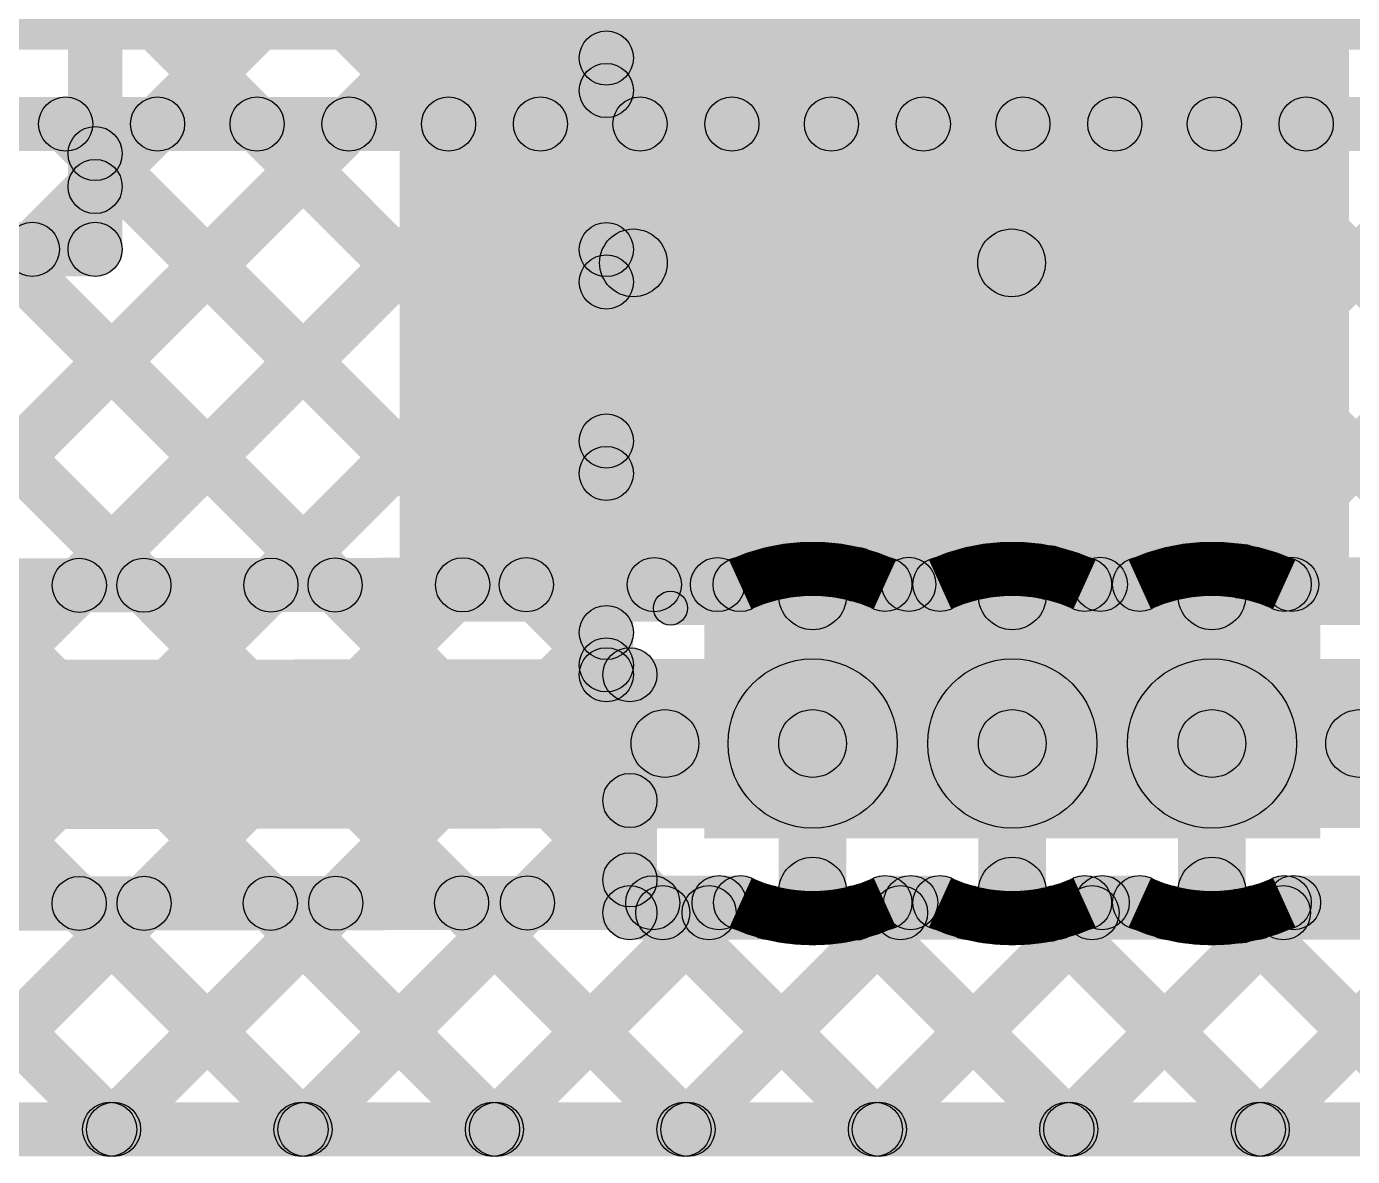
# Model space of a CAD drawing. Header units: millimetres. Extents: x -0.2 to 4.57, y -0.3 to 0.49.
# Drawn here: x 0.9511 to 1.147, y 0.027 to 0.1939 of the extents above; entities that cross this region are included whole.
import ezdxf

# ---------------------------------------------------------------- set-up
doc = ezdxf.new("R2010")
doc.units = ezdxf.units.MM
doc.header["$MEASUREMENT"] = 0
for name, color, linetype in [('BottomLayer', 5, 'Continuous'), ('TopLayer', 1, 'Continuous'), ('TopOverlay', 2, 'Continuous'), ('TopPaste', 8, 'Continuous'), ('TopSolder', 216, 'Continuous'), ('ViaHoleLayer', 16, 'Continuous')]:
    doc.layers.add(name, color=color, linetype=linetype)

# ---------------------------------------------------------------- blocks, each defined once
blk = doc.blocks.new('W_____LED_12')
at = {"layer": 'TopLayer'}
blk.add_hatch(color=1, dxfattribs=at).paths.add_polyline_path([(-0.00226, 0.04685), (0.08947, 0.04685), (0.08947, -0.04685), (-0.00226, -0.04685)])
at = {"layer": 'TopOverlay'}
for points in [[(0.094, 0.0535), (0.094, 0.0485), (-0.069, 0.0485), (-0.069, 0.0535)], [(0.134, 0.05301), (0.091, 0.05301), (0.091, -0.05299), (0.134, -0.05299)]]:
    blk.add_hatch(color=2, dxfattribs=at).paths.add_polyline_path(points)
h = blk.add_hatch(color=2, dxfattribs=at)
edge = h.paths.add_edge_path()
edge.add_arc((0.094, 0.051), 0.0025, 0, 360)
at = {"layer": 'TopPaste'}
blk.add_hatch(color=8, dxfattribs=at).paths.add_polyline_path([(-0.00226, 0.04685), (0.08947, 0.04685), (0.08947, -0.04685), (-0.00226, -0.04685)])
at = {"layer": 'TopSolder'}
blk.add_hatch(color=216, dxfattribs=at).paths.add_polyline_path([(-0.00626, 0.05085), (0.09347, 0.05085), (0.09347, -0.05085), (-0.00626, -0.05085)])
at = {"layer": 'TopOverlay'}
blk.add_circle((0.094, 0.051), 0.0025, dxfattribs=at)

msp = doc.modelspace()

# ---------------------------------------------------------------- hatches: boundary and pattern name
at = {"layer": 'BottomLayer'}
for points in [[(0.92626, 0.1905), (0.92626, 0.2155), (1.65426, 0.2155), (1.65426, 0.1905)], [(0.88416, 0.19002), (0.88981, 0.19568), (0.97128, 0.11421), (0.96563, 0.10855)], [(0.90511, 0.10847), (0.89945, 0.11413), (0.96765, 0.18233), (0.97331, 0.17667)], [(0.92579, 0.17667), (0.93145, 0.18233), (0.99953, 0.11424), (0.99388, 0.10858)], [(0.92626, 0.1755), (0.92626, 0.1835), (1.65426, 0.1835), (1.65426, 0.1755)], [(0.93343, 0.10851), (0.92777, 0.11416), (0.99593, 0.18233), (1.00159, 0.17667)], [(0.95408, 0.17667), (0.95973, 0.18233), (1.02778, 0.11428), (1.02213, 0.10862)], [(0.96174, 0.10854), (0.95609, 0.1142), (1.02422, 0.18233), (1.02987, 0.17667)], [(0.98236, 0.17667), (0.98802, 0.18233), (1.05603, 0.11431), (1.05038, 0.10865)], [(0.99006, 0.10857), (0.98441, 0.11423), (1.0525, 0.18233), (1.05816, 0.17667)], [(1.01064, 0.17667), (1.0163, 0.18233), (1.0843, 0.11433), (1.07864, 0.10867)], [(1.01838, 0.10861), (1.01272, 0.11426), (1.08079, 0.18233), (1.08644, 0.17667)], [(1.03893, 0.17667), (1.04459, 0.18233), (1.11259, 0.11433), (1.10693, 0.10867)], [(1.0467, 0.10864), (1.04104, 0.1143), (1.10907, 0.18233), (1.11473, 0.17667)], [(1.06721, 0.17667), (1.07287, 0.18233), (1.14087, 0.11433), (1.13521, 0.10867)], [(1.07651, 0.11017), (1.07086, 0.11583), (1.13736, 0.18233), (1.14301, 0.17667)], [(1.0955, 0.17667), (1.10115, 0.18233), (1.16915, 0.11433), (1.1635, 0.10867)], [(1.10503, 0.1104), (1.09937, 0.11606), (1.16564, 0.18233), (1.1713, 0.17667)], [(1.12378, 0.17667), (1.12944, 0.18233), (1.19744, 0.11433), (1.19178, 0.10867)], [(1.13351, 0.1106), (1.12785, 0.11626), (1.19392, 0.18233), (1.19958, 0.17667)], [(0.45246, 0.10676), (0.45245, 0.11476), (1.05655, 0.11549), (1.05656, 0.10749)], [(1.07794, 0.1075), (1.07794, 0.1155), (1.08609, 0.1155), (1.08609, 0.1075)], [(1.10744, 0.1075), (1.10744, 0.1155), (1.11559, 0.1155), (1.11559, 0.1075)], [(1.13694, 0.1075), (1.13694, 0.1155), (1.83559, 0.1155), (1.83559, 0.1075)], [(1.07226, 0.088), (1.06226, 0.088), (1.06226, 0.10981), (1.07226, 0.10981)], [(1.10176, 0.088), (1.09176, 0.088), (1.09176, 0.10981), (1.10176, 0.10981)], [(1.13126, 0.088), (1.12126, 0.088), (1.12126, 0.10981), (1.13126, 0.10981)], [(0.23828, 0.0745), (0.23825, 0.0995), (1.06725, 0.1005), (1.06728, 0.0755)], [(1.06726, 0.0755), (1.06726, 0.1005), (1.09676, 0.1005), (1.09676, 0.0755)], [(1.09676, 0.0755), (1.09676, 0.1005), (1.12626, 0.1005), (1.12626, 0.0755)], [(1.12626, 0.0755), (1.12626, 0.1005), (1.84626, 0.1005), (1.84626, 0.0755)], [(1.07226, 0.06619), (1.06226, 0.06619), (1.06226, 0.088), (1.07226, 0.088)], [(1.10176, 0.06619), (1.09176, 0.06619), (1.09176, 0.088), (1.10176, 0.088)], [(1.13126, 0.06619), (1.12126, 0.06619), (1.12126, 0.088), (1.13126, 0.088)], [(0.30613, 0.05958), (0.30612, 0.06758), (1.05661, 0.06849), (1.05662, 0.06049)], [(0.92782, 0.06151), (0.93348, 0.06716), (0.96681, 0.03383), (0.96115, 0.02817)], [(0.93794, 0.02817), (0.93229, 0.03383), (0.96567, 0.06721), (0.97132, 0.06155)], [(0.95607, 0.06154), (0.96173, 0.0672), (0.9951, 0.03383), (0.98944, 0.02817)], [(0.96623, 0.02817), (0.96057, 0.03383), (0.99399, 0.06724), (0.99964, 0.06158)], [(0.98432, 0.06157), (0.98998, 0.06723), (1.02338, 0.03383), (1.01772, 0.02817)], [(0.99451, 0.02817), (0.98886, 0.03383), (1.0223, 0.06728), (1.02796, 0.06162)], [(1.01257, 0.06161), (1.01823, 0.06726), (1.05166, 0.03383), (1.04601, 0.02817)], [(1.0228, 0.02817), (1.01714, 0.03383), (1.05062, 0.06731), (1.05628, 0.06165)], [(1.04082, 0.06164), (1.04648, 0.0673), (1.07995, 0.03383), (1.07429, 0.02817)], [(1.05108, 0.02817), (1.04542, 0.03383), (1.07892, 0.06733), (1.08458, 0.06167)], [(1.07937, 0.02817), (1.07371, 0.03383), (1.10721, 0.06733), (1.11287, 0.06167)], [(1.07794, 0.0605), (1.07794, 0.0685), (1.08609, 0.0685), (1.08609, 0.0605)], [(1.10765, 0.02817), (1.10199, 0.03383), (1.13549, 0.06733), (1.14115, 0.06167)], [(1.10744, 0.0605), (1.10744, 0.0685), (1.11559, 0.0685), (1.11559, 0.0605)], [(1.13593, 0.02817), (1.13028, 0.03383), (1.16378, 0.06733), (1.16943, 0.06167)], [(1.13694, 0.0605), (1.13694, 0.0685), (1.83559, 0.0685), (1.83559, 0.0605)], [(1.07063, 0.06011), (1.07629, 0.06577), (1.10823, 0.03383), (1.10258, 0.02817)], [(1.09914, 0.05989), (1.1048, 0.06555), (1.13652, 0.03383), (1.13086, 0.02817)], [(1.12762, 0.0597), (1.13327, 0.06536), (1.1648, 0.03383), (1.15914, 0.02817)], [(0.05826, 0.027), (0.05826, 0.035), (4.48726, 0.035), (4.48726, 0.027)]]:
    msp.add_hatch(color=5, dxfattribs=at).paths.add_polyline_path(points)
h = msp.add_hatch(color=5, dxfattribs=at)
edge = h.paths.add_edge_path()
edge.add_arc((0.9569, 0.1795), 0.004, 0, 360)
h = msp.add_hatch(color=5, dxfattribs=at)
edge = h.paths.add_edge_path()
edge.add_arc((0.97048, 0.1795), 0.004, 0, 360)
h = msp.add_hatch(color=5, dxfattribs=at)
edge = h.paths.add_edge_path()
edge.add_arc((0.98519, 0.1795), 0.004, 0, 360)
h = msp.add_hatch(color=5, dxfattribs=at)
edge = h.paths.add_edge_path()
edge.add_arc((0.99876, 0.1795), 0.004, 0, 360)
h = msp.add_hatch(color=5, dxfattribs=at)
edge = h.paths.add_edge_path()
edge.add_arc((1.01347, 0.1795), 0.004, 0, 360)
h = msp.add_hatch(color=5, dxfattribs=at)
edge = h.paths.add_edge_path()
edge.add_arc((1.02705, 0.1795), 0.004, 0, 360)
h = msp.add_hatch(color=5, dxfattribs=at)
edge = h.paths.add_edge_path()
edge.add_arc((1.04176, 0.1795), 0.004, 0, 360)
h = msp.add_hatch(color=5, dxfattribs=at)
edge = h.paths.add_edge_path()
edge.add_arc((1.05533, 0.1795), 0.004, 0, 360)
h = msp.add_hatch(color=5, dxfattribs=at)
edge = h.paths.add_edge_path()
edge.add_arc((1.07004, 0.1795), 0.004, 0, 360)
h = msp.add_hatch(color=5, dxfattribs=at)
edge = h.paths.add_edge_path()
edge.add_arc((1.08362, 0.1795), 0.004, 0, 360)
h = msp.add_hatch(color=5, dxfattribs=at)
edge = h.paths.add_edge_path()
edge.add_arc((1.09833, 0.1795), 0.004, 0, 360)
h = msp.add_hatch(color=5, dxfattribs=at)
edge = h.paths.add_edge_path()
edge.add_arc((1.1119, 0.1795), 0.004, 0, 360)
h = msp.add_hatch(color=5, dxfattribs=at)
edge = h.paths.add_edge_path()
edge.add_arc((1.12661, 0.1795), 0.004, 0, 360)
h = msp.add_hatch(color=5, dxfattribs=at)
edge = h.paths.add_edge_path()
edge.add_arc((1.14018, 0.1795), 0.004, 0, 360)
h = msp.add_hatch(color=5, dxfattribs=at)
edge = h.paths.add_edge_path()
edge.add_arc((1.07368, 0.113), 0.004, 0, 360)
h = msp.add_hatch(color=5, dxfattribs=at)
edge = h.paths.add_edge_path()
edge.add_arc((1.1022, 0.11323), 0.004, 0, 360)
h = msp.add_hatch(color=5, dxfattribs=at)
edge = h.paths.add_edge_path()
edge.add_arc((1.13068, 0.11343), 0.004, 0, 360)
h = msp.add_hatch(color=5, dxfattribs=at)
edge = h.paths.add_edge_path()
edge.add_arc((0.95892, 0.11137), 0.004, 0, 360)
h = msp.add_hatch(color=5, dxfattribs=at)
edge = h.paths.add_edge_path()
edge.add_arc((0.96846, 0.11138), 0.004, 0, 360)
h = msp.add_hatch(color=5, dxfattribs=at)
edge = h.paths.add_edge_path()
edge.add_arc((0.98723, 0.1114), 0.004, 0, 360)
h = msp.add_hatch(color=5, dxfattribs=at)
edge = h.paths.add_edge_path()
edge.add_arc((0.99671, 0.11141), 0.004, 0, 360)
h = msp.add_hatch(color=5, dxfattribs=at)
edge = h.paths.add_edge_path()
edge.add_arc((1.01555, 0.11144), 0.004, 0, 360)
h = msp.add_hatch(color=5, dxfattribs=at)
edge = h.paths.add_edge_path()
edge.add_arc((1.02496, 0.11145), 0.004, 0, 360)
h = msp.add_hatch(color=5, dxfattribs=at)
edge = h.paths.add_edge_path()
edge.add_arc((1.04387, 0.11147), 0.004, 0, 360)
h = msp.add_hatch(color=5, dxfattribs=at)
edge = h.paths.add_edge_path()
edge.add_arc((1.05321, 0.11148), 0.004, 0, 360)
h = msp.add_hatch(color=5, dxfattribs=at)
edge = h.paths.add_edge_path()
edge.add_arc((1.05656, 0.11149), 0.004, 0, 360)
h = msp.add_hatch(color=5, dxfattribs=at)
edge = h.paths.add_edge_path()
edge.add_arc((1.05656, 0.11149), 0.004, 0, 360)
h = msp.add_hatch(color=5, dxfattribs=at)
edge = h.paths.add_edge_path()
edge.add_arc((1.06726, 0.10981), 0.005, 0, 360)
h = msp.add_hatch(color=5, dxfattribs=at)
edge = h.paths.add_edge_path()
edge.add_arc((1.07794, 0.1115), 0.004, 0, 360)
h = msp.add_hatch(color=5, dxfattribs=at)
edge = h.paths.add_edge_path()
edge.add_arc((1.07794, 0.1115), 0.004, 0, 360)
h = msp.add_hatch(color=5, dxfattribs=at)
edge = h.paths.add_edge_path()
edge.add_arc((1.08147, 0.1115), 0.004, 0, 360)
h = msp.add_hatch(color=5, dxfattribs=at)
edge = h.paths.add_edge_path()
edge.add_arc((1.08609, 0.1115), 0.004, 0, 360)
h = msp.add_hatch(color=5, dxfattribs=at)
edge = h.paths.add_edge_path()
edge.add_arc((1.08609, 0.1115), 0.004, 0, 360)
h = msp.add_hatch(color=5, dxfattribs=at)
edge = h.paths.add_edge_path()
edge.add_arc((1.09676, 0.10981), 0.005, 0, 360)
h = msp.add_hatch(color=5, dxfattribs=at)
edge = h.paths.add_edge_path()
edge.add_arc((1.10744, 0.1115), 0.004, 0, 360)
h = msp.add_hatch(color=5, dxfattribs=at)
edge = h.paths.add_edge_path()
edge.add_arc((1.10744, 0.1115), 0.004, 0, 360)
h = msp.add_hatch(color=5, dxfattribs=at)
edge = h.paths.add_edge_path()
edge.add_arc((1.10976, 0.1115), 0.004, 0, 360)
h = msp.add_hatch(color=5, dxfattribs=at)
edge = h.paths.add_edge_path()
edge.add_arc((1.11559, 0.1115), 0.004, 0, 360)
h = msp.add_hatch(color=5, dxfattribs=at)
edge = h.paths.add_edge_path()
edge.add_arc((1.11559, 0.1115), 0.004, 0, 360)
h = msp.add_hatch(color=5, dxfattribs=at)
edge = h.paths.add_edge_path()
edge.add_arc((1.12626, 0.10981), 0.005, 0, 360)
h = msp.add_hatch(color=5, dxfattribs=at)
edge = h.paths.add_edge_path()
edge.add_arc((1.13694, 0.1115), 0.004, 0, 360)
h = msp.add_hatch(color=5, dxfattribs=at)
edge = h.paths.add_edge_path()
edge.add_arc((1.13694, 0.1115), 0.004, 0, 360)
h = msp.add_hatch(color=5, dxfattribs=at)
edge = h.paths.add_edge_path()
edge.add_arc((1.13804, 0.1115), 0.004, 0, 360)
h = msp.add_hatch(color=5, dxfattribs=at)
edge = h.paths.add_edge_path()
edge.add_arc((1.06726, 0.088), 0.0125, 0, 360)
h = msp.add_hatch(color=5, dxfattribs=at)
edge = h.paths.add_edge_path()
edge.add_arc((1.06726, 0.088), 0.0125, 0, 360)
h = msp.add_hatch(color=5, dxfattribs=at)
edge = h.paths.add_edge_path()
edge.add_arc((1.09676, 0.088), 0.0125, 0, 360)
h = msp.add_hatch(color=5, dxfattribs=at)
edge = h.paths.add_edge_path()
edge.add_arc((1.09676, 0.088), 0.0125, 0, 360)
h = msp.add_hatch(color=5, dxfattribs=at)
edge = h.paths.add_edge_path()
edge.add_arc((1.12626, 0.088), 0.0125, 0, 360)
h = msp.add_hatch(color=5, dxfattribs=at)
edge = h.paths.add_edge_path()
edge.add_arc((1.12626, 0.088), 0.0125, 0, 360)
h = msp.add_hatch(color=5, dxfattribs=at)
edge = h.paths.add_edge_path()
edge.add_arc((1.06726, 0.088), 0.01181, 0, 360)
h = msp.add_hatch(color=5, dxfattribs=at)
edge = h.paths.add_edge_path()
edge.add_arc((1.09676, 0.088), 0.01181, 0, 360)
h = msp.add_hatch(color=5, dxfattribs=at)
edge = h.paths.add_edge_path()
edge.add_arc((1.12626, 0.088), 0.01181, 0, 360)
h = msp.add_hatch(color=5, dxfattribs=at)
edge = h.paths.add_edge_path()
edge.add_arc((1.06726, 0.088), 0.005, 0, 360)
h = msp.add_hatch(color=5, dxfattribs=at)
edge = h.paths.add_edge_path()
edge.add_arc((1.06726, 0.088), 0.005, 0, 360)
h = msp.add_hatch(color=5, dxfattribs=at)
edge = h.paths.add_edge_path()
edge.add_arc((1.09676, 0.088), 0.005, 0, 360)
h = msp.add_hatch(color=5, dxfattribs=at)
edge = h.paths.add_edge_path()
edge.add_arc((1.09676, 0.088), 0.005, 0, 360)
h = msp.add_hatch(color=5, dxfattribs=at)
edge = h.paths.add_edge_path()
edge.add_arc((1.12626, 0.088), 0.005, 0, 360)
h = msp.add_hatch(color=5, dxfattribs=at)
edge = h.paths.add_edge_path()
edge.add_arc((1.12626, 0.088), 0.005, 0, 360)
h = msp.add_hatch(color=5, dxfattribs=at)
edge = h.paths.add_edge_path()
edge.add_arc((1.06726, 0.06619), 0.005, 0, 360)
h = msp.add_hatch(color=5, dxfattribs=at)
edge = h.paths.add_edge_path()
edge.add_arc((1.09676, 0.06619), 0.005, 0, 360)
h = msp.add_hatch(color=5, dxfattribs=at)
edge = h.paths.add_edge_path()
edge.add_arc((1.12626, 0.06619), 0.005, 0, 360)
h = msp.add_hatch(color=5, dxfattribs=at)
edge = h.paths.add_edge_path()
edge.add_arc((0.9589, 0.06437), 0.004, 0, 360)
h = msp.add_hatch(color=5, dxfattribs=at)
edge = h.paths.add_edge_path()
edge.add_arc((0.9685, 0.06438), 0.004, 0, 360)
h = msp.add_hatch(color=5, dxfattribs=at)
edge = h.paths.add_edge_path()
edge.add_arc((0.98715, 0.0644), 0.004, 0, 360)
h = msp.add_hatch(color=5, dxfattribs=at)
edge = h.paths.add_edge_path()
edge.add_arc((0.99681, 0.06441), 0.004, 0, 360)
h = msp.add_hatch(color=5, dxfattribs=at)
edge = h.paths.add_edge_path()
edge.add_arc((1.0154, 0.06444), 0.004, 0, 360)
h = msp.add_hatch(color=5, dxfattribs=at)
edge = h.paths.add_edge_path()
edge.add_arc((1.02513, 0.06445), 0.004, 0, 360)
h = msp.add_hatch(color=5, dxfattribs=at)
edge = h.paths.add_edge_path()
edge.add_arc((1.04365, 0.06447), 0.004, 0, 360)
h = msp.add_hatch(color=5, dxfattribs=at)
edge = h.paths.add_edge_path()
edge.add_arc((1.05345, 0.06448), 0.004, 0, 360)
h = msp.add_hatch(color=5, dxfattribs=at)
edge = h.paths.add_edge_path()
edge.add_arc((1.05662, 0.06449), 0.004, 0, 360)
h = msp.add_hatch(color=5, dxfattribs=at)
edge = h.paths.add_edge_path()
edge.add_arc((1.05662, 0.06449), 0.004, 0, 360)
h = msp.add_hatch(color=5, dxfattribs=at)
edge = h.paths.add_edge_path()
edge.add_arc((1.07346, 0.06294), 0.004, 0, 360)
h = msp.add_hatch(color=5, dxfattribs=at)
edge = h.paths.add_edge_path()
edge.add_arc((1.07794, 0.0645), 0.004, 0, 360)
h = msp.add_hatch(color=5, dxfattribs=at)
edge = h.paths.add_edge_path()
edge.add_arc((1.07794, 0.0645), 0.004, 0, 360)
h = msp.add_hatch(color=5, dxfattribs=at)
edge = h.paths.add_edge_path()
edge.add_arc((1.08175, 0.0645), 0.004, 0, 360)
h = msp.add_hatch(color=5, dxfattribs=at)
edge = h.paths.add_edge_path()
edge.add_arc((1.08609, 0.0645), 0.004, 0, 360)
h = msp.add_hatch(color=5, dxfattribs=at)
edge = h.paths.add_edge_path()
edge.add_arc((1.08609, 0.0645), 0.004, 0, 360)
h = msp.add_hatch(color=5, dxfattribs=at)
edge = h.paths.add_edge_path()
edge.add_arc((1.10197, 0.06272), 0.004, 0, 360)
h = msp.add_hatch(color=5, dxfattribs=at)
edge = h.paths.add_edge_path()
edge.add_arc((1.10744, 0.0645), 0.004, 0, 360)
h = msp.add_hatch(color=5, dxfattribs=at)
edge = h.paths.add_edge_path()
edge.add_arc((1.10744, 0.0645), 0.004, 0, 360)
h = msp.add_hatch(color=5, dxfattribs=at)
edge = h.paths.add_edge_path()
edge.add_arc((1.11004, 0.0645), 0.004, 0, 360)
h = msp.add_hatch(color=5, dxfattribs=at)
edge = h.paths.add_edge_path()
edge.add_arc((1.11559, 0.0645), 0.004, 0, 360)
h = msp.add_hatch(color=5, dxfattribs=at)
edge = h.paths.add_edge_path()
edge.add_arc((1.11559, 0.0645), 0.004, 0, 360)
h = msp.add_hatch(color=5, dxfattribs=at)
edge = h.paths.add_edge_path()
edge.add_arc((1.13694, 0.0645), 0.004, 0, 360)
h = msp.add_hatch(color=5, dxfattribs=at)
edge = h.paths.add_edge_path()
edge.add_arc((1.13694, 0.0645), 0.004, 0, 360)
h = msp.add_hatch(color=5, dxfattribs=at)
edge = h.paths.add_edge_path()
edge.add_arc((1.13832, 0.0645), 0.004, 0, 360)
h = msp.add_hatch(color=5, dxfattribs=at)
edge = h.paths.add_edge_path()
edge.add_arc((1.13044, 0.06253), 0.004, 0, 360)
h = msp.add_hatch(color=5, dxfattribs=at)
edge = h.paths.add_edge_path()
edge.add_arc((0.9634, 0.031), 0.004, 0, 360)
h = msp.add_hatch(color=5, dxfattribs=at)
edge = h.paths.add_edge_path()
edge.add_arc((0.96398, 0.031), 0.004, 0, 360)
h = msp.add_hatch(color=5, dxfattribs=at)
edge = h.paths.add_edge_path()
edge.add_arc((0.99168, 0.031), 0.004, 0, 360)
h = msp.add_hatch(color=5, dxfattribs=at)
edge = h.paths.add_edge_path()
edge.add_arc((0.99227, 0.031), 0.004, 0, 360)
h = msp.add_hatch(color=5, dxfattribs=at)
edge = h.paths.add_edge_path()
edge.add_arc((1.01997, 0.031), 0.004, 0, 360)
h = msp.add_hatch(color=5, dxfattribs=at)
edge = h.paths.add_edge_path()
edge.add_arc((1.02055, 0.031), 0.004, 0, 360)
h = msp.add_hatch(color=5, dxfattribs=at)
edge = h.paths.add_edge_path()
edge.add_arc((1.04825, 0.031), 0.004, 0, 360)
h = msp.add_hatch(color=5, dxfattribs=at)
edge = h.paths.add_edge_path()
edge.add_arc((1.04884, 0.031), 0.004, 0, 360)
h = msp.add_hatch(color=5, dxfattribs=at)
edge = h.paths.add_edge_path()
edge.add_arc((1.07654, 0.031), 0.004, 0, 360)
h = msp.add_hatch(color=5, dxfattribs=at)
edge = h.paths.add_edge_path()
edge.add_arc((1.07712, 0.031), 0.004, 0, 360)
h = msp.add_hatch(color=5, dxfattribs=at)
edge = h.paths.add_edge_path()
edge.add_arc((1.10482, 0.031), 0.004, 0, 360)
h = msp.add_hatch(color=5, dxfattribs=at)
edge = h.paths.add_edge_path()
edge.add_arc((1.1054, 0.031), 0.004, 0, 360)
h = msp.add_hatch(color=5, dxfattribs=at)
edge = h.paths.add_edge_path()
edge.add_arc((1.13311, 0.031), 0.004, 0, 360)
h = msp.add_hatch(color=5, dxfattribs=at)
edge = h.paths.add_edge_path()
edge.add_arc((1.13369, 0.031), 0.004, 0, 360)
at = {"layer": 'TopLayer'}
for points in [[(0.93443, 0.28117), (0.94009, 0.28683), (1.03962, 0.18729), (1.03397, 0.18163)], [(0.96409, 0.16746), (0.95843, 0.17311), (1.07215, 0.28683), (1.07781, 0.28117)], [(0.96526, 0.161), (0.95726, 0.161), (0.95726, 0.249), (0.96526, 0.249)], [(0.95843, 0.22888), (0.96409, 0.23454), (1.03962, 0.15901), (1.03397, 0.15335)], [(0.90309, 0.07817), (0.89743, 0.08383), (1.03397, 0.22036), (1.03962, 0.2147)], [(1.04079, 0.09815), (1.03279, 0.09815), (1.03279, 0.21985), (1.04079, 0.21985)], [(1.10166, 0.159), (1.09166, 0.159), (1.09166, 0.21585), (1.10166, 0.21585)], [(0.95843, 0.2006), (0.96409, 0.20625), (1.03962, 0.13072), (1.03397, 0.12506)], [(0.88137, 0.02817), (0.87572, 0.03383), (1.03397, 0.19207), (1.03962, 0.18642)], [(0.95843, 0.17231), (0.96409, 0.17797), (1.03962, 0.10244), (1.03397, 0.09678)], [(0.79726, 0.157), (0.79726, 0.165), (0.96126, 0.165), (0.96126, 0.157)], [(1.05126, 0.074), (1.14226, 0.074), (1.14226, 0.166), (1.05126, 0.166)], [(0.90309, 0.10646), (0.89743, 0.11211), (0.94915, 0.16383), (0.95481, 0.15817)], [(0.90966, 0.02817), (0.904, 0.03383), (1.03397, 0.16379), (1.03962, 0.15813)], [(0.91601, 0.15817), (0.92166, 0.16383), (1.05166, 0.03383), (1.04601, 0.02817)], [(0.94429, 0.15817), (0.94995, 0.16383), (1.04309, 0.07068), (1.03743, 0.06503)], [(1.04079, 0.154), (1.04079, 0.164), (1.09666, 0.164), (1.09666, 0.154)], [(0.89743, 0.14846), (0.90309, 0.15412), (1.02338, 0.03383), (1.01772, 0.02817)], [(0.93794, 0.02817), (0.93229, 0.03383), (1.03397, 0.13551), (1.03962, 0.12985)], [(0.89743, 0.12017), (0.90309, 0.12583), (0.9951, 0.03383), (0.98944, 0.02817)], [(0.96623, 0.02817), (0.96057, 0.03383), (1.03397, 0.10722), (1.03962, 0.10157)], [(1.13593, 0.02817), (1.13028, 0.03383), (1.20043, 0.10398), (1.20608, 0.09832)], [(1.03679, 0.09415), (1.03679, 0.10215), (1.04026, 0.10215), (1.04026, 0.09415)], [(1.04426, 0.063), (1.03626, 0.063), (1.03626, 0.09815), (1.04426, 0.09815)], [(0.89743, 0.09189), (0.90309, 0.09755), (0.96681, 0.03383), (0.96115, 0.02817)], [(1.04545, 0.083), (1.04545, 0.093), (1.06726, 0.093), (1.06726, 0.083)], [(1.12626, 0.083), (1.12626, 0.093), (1.14807, 0.093), (1.14807, 0.083)], [(1.07226, 0.06619), (1.06226, 0.06619), (1.06226, 0.088), (1.07226, 0.088)], [(1.10176, 0.06619), (1.09176, 0.06619), (1.09176, 0.088), (1.10176, 0.088)], [(1.13126, 0.06619), (1.12126, 0.06619), (1.12126, 0.088), (1.13126, 0.088)], [(0.99451, 0.02817), (0.98886, 0.03383), (1.03743, 0.08241), (1.04309, 0.07675)], [(1.03743, 0.06503), (1.04309, 0.07068), (1.04795, 0.06583), (1.04229, 0.06017)], [(1.04026, 0.059), (1.04026, 0.067), (1.06084, 0.067), (1.06084, 0.059)], [(1.07368, 0.059), (1.07368, 0.067), (1.09034, 0.067), (1.09034, 0.059)], [(1.10318, 0.059), (1.10318, 0.067), (1.11984, 0.067), (1.11984, 0.059)], [(1.13268, 0.059), (1.13268, 0.067), (1.15326, 0.067), (1.15326, 0.059)], [(1.0228, 0.02817), (1.01714, 0.03383), (1.04914, 0.06583), (1.0548, 0.06017)], [(1.04229, 0.06017), (1.04795, 0.06583), (1.07995, 0.03383), (1.07429, 0.02817)], [(1.05108, 0.02817), (1.04542, 0.03383), (1.07742, 0.06583), (1.08308, 0.06017)], [(1.07063, 0.06011), (1.07629, 0.06577), (1.10823, 0.03383), (1.10258, 0.02817)], [(1.07937, 0.02817), (1.07371, 0.03383), (1.10571, 0.06583), (1.11137, 0.06017)], [(1.09914, 0.05989), (1.1048, 0.06555), (1.13652, 0.03383), (1.13086, 0.02817)], [(1.10765, 0.02817), (1.10199, 0.03383), (1.13399, 0.06583), (1.13965, 0.06017)], [(1.12762, 0.0597), (1.13327, 0.06536), (1.1648, 0.03383), (1.15914, 0.02817)], [(0.05826, 0.027), (0.05826, 0.035), (3.27726, 0.035), (3.27726, 0.027)]]:
    msp.add_hatch(color=1, dxfattribs=at).paths.add_polyline_path(points)
h = msp.add_hatch(color=1, dxfattribs=at)
edge = h.paths.add_edge_path()
edge.add_arc((1.03679, 0.18925), 0.004, 0, 360)
h = msp.add_hatch(color=1, dxfattribs=at)
edge = h.paths.add_edge_path()
edge.add_arc((1.03679, 0.18446), 0.004, 0, 360)
h = msp.add_hatch(color=1, dxfattribs=at)
edge = h.paths.add_edge_path()
edge.add_arc((0.96126, 0.17514), 0.004, 0, 360)
h = msp.add_hatch(color=1, dxfattribs=at)
edge = h.paths.add_edge_path()
edge.add_arc((0.96126, 0.17028), 0.004, 0, 360)
h = msp.add_hatch(color=1, dxfattribs=at)
edge = h.paths.add_edge_path()
edge.add_arc((0.95198, 0.161), 0.004, 0, 360)
h = msp.add_hatch(color=1, dxfattribs=at)
edge = h.paths.add_edge_path()
edge.add_arc((0.96126, 0.161), 0.004, 0, 360)
h = msp.add_hatch(color=1, dxfattribs=at)
edge = h.paths.add_edge_path()
edge.add_arc((0.96126, 0.161), 0.004, 0, 360)
h = msp.add_hatch(color=1, dxfattribs=at)
edge = h.paths.add_edge_path()
edge.add_arc((1.03679, 0.16096), 0.004, 0, 360)
h = msp.add_hatch(color=1, dxfattribs=at)
edge = h.paths.add_edge_path()
edge.add_arc((1.04079, 0.159), 0.005, 0, 360)
h = msp.add_hatch(color=1, dxfattribs=at)
edge = h.paths.add_edge_path()
edge.add_arc((1.09666, 0.159), 0.005, 0, 360)
h = msp.add_hatch(color=1, dxfattribs=at)
edge = h.paths.add_edge_path()
edge.add_arc((1.09666, 0.159), 0.005, 0, 360)
h = msp.add_hatch(color=1, dxfattribs=at)
edge = h.paths.add_edge_path()
edge.add_arc((1.03679, 0.15618), 0.004, 0, 360)
h = msp.add_hatch(color=1, dxfattribs=at)
edge = h.paths.add_edge_path()
edge.add_arc((1.03679, 0.13268), 0.004, 0, 360)
h = msp.add_hatch(color=1, dxfattribs=at)
edge = h.paths.add_edge_path()
edge.add_arc((1.03679, 0.12789), 0.004, 0, 360)
h = msp.add_hatch(color=1, dxfattribs=at)
edge = h.paths.add_edge_path()
edge.add_arc((1.03679, 0.10439), 0.004, 0, 360)
h = msp.add_hatch(color=1, dxfattribs=at)
edge = h.paths.add_edge_path()
edge.add_arc((1.03679, 0.09961), 0.004, 0, 360)
h = msp.add_hatch(color=1, dxfattribs=at)
edge = h.paths.add_edge_path()
edge.add_arc((1.03679, 0.09815), 0.004, 0, 360)
h = msp.add_hatch(color=1, dxfattribs=at)
edge = h.paths.add_edge_path()
edge.add_arc((1.03679, 0.09815), 0.004, 0, 360)
h = msp.add_hatch(color=1, dxfattribs=at)
edge = h.paths.add_edge_path()
edge.add_arc((1.04026, 0.09815), 0.004, 0, 360)
h = msp.add_hatch(color=1, dxfattribs=at)
edge = h.paths.add_edge_path()
edge.add_arc((1.04026, 0.09815), 0.004, 0, 360)
h = msp.add_hatch(color=1, dxfattribs=at)
edge = h.paths.add_edge_path()
edge.add_arc((1.06726, 0.088), 0.01181, 0, 360)
h = msp.add_hatch(color=1, dxfattribs=at)
edge = h.paths.add_edge_path()
edge.add_arc((1.09676, 0.088), 0.01181, 0, 360)
h = msp.add_hatch(color=1, dxfattribs=at)
edge = h.paths.add_edge_path()
edge.add_arc((1.12626, 0.088), 0.01181, 0, 360)
h = msp.add_hatch(color=1, dxfattribs=at)
edge = h.paths.add_edge_path()
edge.add_arc((1.04545, 0.088), 0.005, 0, 360)
h = msp.add_hatch(color=1, dxfattribs=at)
edge = h.paths.add_edge_path()
edge.add_arc((1.06726, 0.088), 0.005, 0, 360)
h = msp.add_hatch(color=1, dxfattribs=at)
edge = h.paths.add_edge_path()
edge.add_arc((1.06726, 0.088), 0.005, 0, 360)
h = msp.add_hatch(color=1, dxfattribs=at)
edge = h.paths.add_edge_path()
edge.add_arc((1.09676, 0.088), 0.005, 0, 360)
h = msp.add_hatch(color=1, dxfattribs=at)
edge = h.paths.add_edge_path()
edge.add_arc((1.12626, 0.088), 0.005, 0, 360)
h = msp.add_hatch(color=1, dxfattribs=at)
edge = h.paths.add_edge_path()
edge.add_arc((1.12626, 0.088), 0.005, 0, 360)
h = msp.add_hatch(color=1, dxfattribs=at)
edge = h.paths.add_edge_path()
edge.add_arc((1.14807, 0.088), 0.005, 0, 360)
h = msp.add_hatch(color=1, dxfattribs=at)
edge = h.paths.add_edge_path()
edge.add_arc((1.04026, 0.07958), 0.004, 0, 360)
h = msp.add_hatch(color=1, dxfattribs=at)
edge = h.paths.add_edge_path()
edge.add_arc((1.04026, 0.06786), 0.004, 0, 360)
h = msp.add_hatch(color=1, dxfattribs=at)
edge = h.paths.add_edge_path()
edge.add_arc((1.04026, 0.06786), 0.004, 0, 360)
h = msp.add_hatch(color=1, dxfattribs=at)
edge = h.paths.add_edge_path()
edge.add_arc((1.06726, 0.06619), 0.005, 0, 360)
h = msp.add_hatch(color=1, dxfattribs=at)
edge = h.paths.add_edge_path()
edge.add_arc((1.09676, 0.06619), 0.005, 0, 360)
h = msp.add_hatch(color=1, dxfattribs=at)
edge = h.paths.add_edge_path()
edge.add_arc((1.12626, 0.06619), 0.005, 0, 360)
h = msp.add_hatch(color=1, dxfattribs=at)
edge = h.paths.add_edge_path()
edge.add_arc((1.04026, 0.063), 0.004, 0, 360)
h = msp.add_hatch(color=1, dxfattribs=at)
edge = h.paths.add_edge_path()
edge.add_arc((1.04026, 0.063), 0.004, 0, 360)
h = msp.add_hatch(color=1, dxfattribs=at)
edge = h.paths.add_edge_path()
edge.add_arc((1.04512, 0.063), 0.004, 0, 360)
h = msp.add_hatch(color=1, dxfattribs=at)
edge = h.paths.add_edge_path()
edge.add_arc((1.04512, 0.063), 0.004, 0, 360)
h = msp.add_hatch(color=1, dxfattribs=at)
edge = h.paths.add_edge_path()
edge.add_arc((1.05197, 0.063), 0.004, 0, 360)
h = msp.add_hatch(color=1, dxfattribs=at)
edge = h.paths.add_edge_path()
edge.add_arc((1.06084, 0.063), 0.004, 0, 360)
h = msp.add_hatch(color=1, dxfattribs=at)
edge = h.paths.add_edge_path()
edge.add_arc((1.06084, 0.063), 0.004, 0, 360)
h = msp.add_hatch(color=1, dxfattribs=at)
edge = h.paths.add_edge_path()
edge.add_arc((1.07346, 0.06294), 0.004, 0, 360)
h = msp.add_hatch(color=1, dxfattribs=at)
edge = h.paths.add_edge_path()
edge.add_arc((1.07368, 0.063), 0.004, 0, 360)
h = msp.add_hatch(color=1, dxfattribs=at)
edge = h.paths.add_edge_path()
edge.add_arc((1.07368, 0.063), 0.004, 0, 360)
h = msp.add_hatch(color=1, dxfattribs=at)
edge = h.paths.add_edge_path()
edge.add_arc((1.08025, 0.063), 0.004, 0, 360)
h = msp.add_hatch(color=1, dxfattribs=at)
edge = h.paths.add_edge_path()
edge.add_arc((1.09034, 0.063), 0.004, 0, 360)
h = msp.add_hatch(color=1, dxfattribs=at)
edge = h.paths.add_edge_path()
edge.add_arc((1.09034, 0.063), 0.004, 0, 360)
h = msp.add_hatch(color=1, dxfattribs=at)
edge = h.paths.add_edge_path()
edge.add_arc((1.10197, 0.06272), 0.004, 0, 360)
h = msp.add_hatch(color=1, dxfattribs=at)
edge = h.paths.add_edge_path()
edge.add_arc((1.10318, 0.063), 0.004, 0, 360)
h = msp.add_hatch(color=1, dxfattribs=at)
edge = h.paths.add_edge_path()
edge.add_arc((1.10318, 0.063), 0.004, 0, 360)
h = msp.add_hatch(color=1, dxfattribs=at)
edge = h.paths.add_edge_path()
edge.add_arc((1.10854, 0.063), 0.004, 0, 360)
h = msp.add_hatch(color=1, dxfattribs=at)
edge = h.paths.add_edge_path()
edge.add_arc((1.11984, 0.063), 0.004, 0, 360)
h = msp.add_hatch(color=1, dxfattribs=at)
edge = h.paths.add_edge_path()
edge.add_arc((1.11984, 0.063), 0.004, 0, 360)
h = msp.add_hatch(color=1, dxfattribs=at)
edge = h.paths.add_edge_path()
edge.add_arc((1.13268, 0.063), 0.004, 0, 360)
h = msp.add_hatch(color=1, dxfattribs=at)
edge = h.paths.add_edge_path()
edge.add_arc((1.13268, 0.063), 0.004, 0, 360)
h = msp.add_hatch(color=1, dxfattribs=at)
edge = h.paths.add_edge_path()
edge.add_arc((1.13682, 0.063), 0.004, 0, 360)
h = msp.add_hatch(color=1, dxfattribs=at)
edge = h.paths.add_edge_path()
edge.add_arc((1.13044, 0.06253), 0.004, 0, 360)
h = msp.add_hatch(color=1, dxfattribs=at)
edge = h.paths.add_edge_path()
edge.add_arc((0.9634, 0.031), 0.004, 0, 360)
h = msp.add_hatch(color=1, dxfattribs=at)
edge = h.paths.add_edge_path()
edge.add_arc((0.96398, 0.031), 0.004, 0, 360)
h = msp.add_hatch(color=1, dxfattribs=at)
edge = h.paths.add_edge_path()
edge.add_arc((0.99168, 0.031), 0.004, 0, 360)
h = msp.add_hatch(color=1, dxfattribs=at)
edge = h.paths.add_edge_path()
edge.add_arc((0.99227, 0.031), 0.004, 0, 360)
h = msp.add_hatch(color=1, dxfattribs=at)
edge = h.paths.add_edge_path()
edge.add_arc((1.01997, 0.031), 0.004, 0, 360)
h = msp.add_hatch(color=1, dxfattribs=at)
edge = h.paths.add_edge_path()
edge.add_arc((1.02055, 0.031), 0.004, 0, 360)
h = msp.add_hatch(color=1, dxfattribs=at)
edge = h.paths.add_edge_path()
edge.add_arc((1.04825, 0.031), 0.004, 0, 360)
h = msp.add_hatch(color=1, dxfattribs=at)
edge = h.paths.add_edge_path()
edge.add_arc((1.04884, 0.031), 0.004, 0, 360)
h = msp.add_hatch(color=1, dxfattribs=at)
edge = h.paths.add_edge_path()
edge.add_arc((1.07654, 0.031), 0.004, 0, 360)
h = msp.add_hatch(color=1, dxfattribs=at)
edge = h.paths.add_edge_path()
edge.add_arc((1.07712, 0.031), 0.004, 0, 360)
h = msp.add_hatch(color=1, dxfattribs=at)
edge = h.paths.add_edge_path()
edge.add_arc((1.10482, 0.031), 0.004, 0, 360)
h = msp.add_hatch(color=1, dxfattribs=at)
edge = h.paths.add_edge_path()
edge.add_arc((1.1054, 0.031), 0.004, 0, 360)
h = msp.add_hatch(color=1, dxfattribs=at)
edge = h.paths.add_edge_path()
edge.add_arc((1.13311, 0.031), 0.004, 0, 360)
h = msp.add_hatch(color=1, dxfattribs=at)
edge = h.paths.add_edge_path()
edge.add_arc((1.13369, 0.031), 0.004, 0, 360)
at = {"layer": 'ViaHoleLayer'}
h = msp.add_hatch(color=16, dxfattribs=at)
edge = h.paths.add_edge_path()
edge.add_arc((1.06726, 0.088), 0.00591, 0, 360)
h = msp.add_hatch(color=16, dxfattribs=at)
edge = h.paths.add_edge_path()
edge.add_arc((1.09676, 0.088), 0.00591, 0, 360)
h = msp.add_hatch(color=16, dxfattribs=at)
edge = h.paths.add_edge_path()
edge.add_arc((1.12626, 0.088), 0.00591, 0, 360)

# ---------------------------------------------------------------- linework, layer by layer
at = {"layer": 'BottomLayer', "const_width": 0.008}
for points in [[(1.05656, 0.11149, -0.2168), (1.07794, 0.1115)], [(1.08609, 0.1115, -0.216485), (1.10744, 0.1115)], [(1.11559, 0.1115, -0.216485), (1.13694, 0.1115)], [(1.07794, 0.0645, -0.216169), (1.05662, 0.06449)], [(1.10744, 0.0645, -0.216485), (1.08609, 0.0645)], [(1.13694, 0.0645, -0.216485), (1.11559, 0.0645)]]:
    msp.add_lwpolyline(points, format="xyb", dxfattribs=at)
at = {"layer": 'BottomLayer'}
for centre, radius in [((0.9569, 0.1795), 0.004), ((0.97048, 0.1795), 0.004), ((0.98519, 0.1795), 0.004), ((0.99876, 0.1795), 0.004), ((1.01347, 0.1795), 0.004), ((1.02705, 0.1795), 0.004), ((1.04176, 0.1795), 0.004), ((1.05533, 0.1795), 0.004), ((1.07004, 0.1795), 0.004), ((1.08362, 0.1795), 0.004), ((1.09833, 0.1795), 0.004), ((1.1119, 0.1795), 0.004), ((1.12661, 0.1795), 0.004), ((1.14018, 0.1795), 0.004), ((1.07368, 0.113), 0.004), ((1.1022, 0.11323), 0.004), ((1.13068, 0.11343), 0.004), ((0.95892, 0.11137), 0.004), ((0.96846, 0.11138), 0.004), ((0.98723, 0.1114), 0.004), ((0.99671, 0.11141), 0.004), ((1.01555, 0.11144), 0.004), ((1.02496, 0.11145), 0.004), ((1.04387, 0.11147), 0.004), ((1.05321, 0.11148), 0.004), ((1.05656, 0.11149), 0.004), ((1.05656, 0.11149), 0.004), ((1.06726, 0.10981), 0.005), ((1.07794, 0.1115), 0.004), ((1.07794, 0.1115), 0.004), ((1.08147, 0.1115), 0.004), ((1.08609, 0.1115), 0.004), ((1.08609, 0.1115), 0.004), ((1.09676, 0.10981), 0.005), ((1.10744, 0.1115), 0.004), ((1.10744, 0.1115), 0.004), ((1.10976, 0.1115), 0.004), ((1.11559, 0.1115), 0.004), ((1.11559, 0.1115), 0.004), ((1.12626, 0.10981), 0.005), ((1.13694, 0.1115), 0.004), ((1.13694, 0.1115), 0.004), ((1.13804, 0.1115), 0.004), ((1.06726, 0.088), 0.0125), ((1.06726, 0.088), 0.0125), ((1.09676, 0.088), 0.0125), ((1.09676, 0.088), 0.0125), ((1.12626, 0.088), 0.0125), ((1.12626, 0.088), 0.0125), ((1.06726, 0.088), 0.005), ((1.06726, 0.088), 0.005), ((1.09676, 0.088), 0.005), ((1.09676, 0.088), 0.005), ((1.12626, 0.088), 0.005), ((1.12626, 0.088), 0.005), ((1.06726, 0.06619), 0.005), ((1.09676, 0.06619), 0.005), ((1.12626, 0.06619), 0.005), ((0.9589, 0.06437), 0.004), ((0.9685, 0.06438), 0.004), ((0.98715, 0.0644), 0.004), ((0.99681, 0.06441), 0.004), ((1.0154, 0.06444), 0.004), ((1.02513, 0.06445), 0.004), ((1.04365, 0.06447), 0.004), ((1.05345, 0.06448), 0.004), ((1.05662, 0.06449), 0.004), ((1.05662, 0.06449), 0.004), ((1.07346, 0.06294), 0.004), ((1.07794, 0.0645), 0.004), ((1.07794, 0.0645), 0.004), ((1.08175, 0.0645), 0.004), ((1.08609, 0.0645), 0.004), ((1.08609, 0.0645), 0.004), ((1.10197, 0.06272), 0.004), ((1.10744, 0.0645), 0.004), ((1.10744, 0.0645), 0.004), ((1.11004, 0.0645), 0.004), ((1.11559, 0.0645), 0.004), ((1.11559, 0.0645), 0.004), ((1.13694, 0.0645), 0.004), ((1.13694, 0.0645), 0.004), ((1.13832, 0.0645), 0.004), ((1.13044, 0.06253), 0.004), ((0.9634, 0.031), 0.004), ((0.96398, 0.031), 0.004), ((0.99168, 0.031), 0.004), ((0.99227, 0.031), 0.004), ((1.01997, 0.031), 0.004), ((1.02055, 0.031), 0.004), ((1.04825, 0.031), 0.004), ((1.04884, 0.031), 0.004), ((1.07654, 0.031), 0.004), ((1.07712, 0.031), 0.004), ((1.10482, 0.031), 0.004), ((1.1054, 0.031), 0.004), ((1.13311, 0.031), 0.004), ((1.13369, 0.031), 0.004)]:
    msp.add_circle(centre, radius, dxfattribs=at)
at = {"layer": 'TopLayer', "const_width": 0.008}
for points in [[(1.07368, 0.063, -0.126337), (1.06084, 0.063)], [(1.10318, 0.063, -0.126337), (1.09034, 0.063)], [(1.13268, 0.063, -0.126337), (1.11984, 0.063)]]:
    msp.add_lwpolyline(points, format="xyb", dxfattribs=at)
at = {"layer": 'TopLayer'}
for centre, radius in [((1.03679, 0.18925), 0.004), ((1.03679, 0.18446), 0.004), ((0.96126, 0.17514), 0.004), ((0.96126, 0.17028), 0.004), ((0.95198, 0.161), 0.004), ((0.96126, 0.161), 0.004), ((0.96126, 0.161), 0.004), ((1.03679, 0.16096), 0.004), ((1.04079, 0.159), 0.005), ((1.09666, 0.159), 0.005), ((1.09666, 0.159), 0.005), ((1.03679, 0.15618), 0.004), ((1.03679, 0.13268), 0.004), ((1.03679, 0.12789), 0.004), ((1.03679, 0.10439), 0.004), ((1.03679, 0.09961), 0.004), ((1.03679, 0.09815), 0.004), ((1.03679, 0.09815), 0.004), ((1.04026, 0.09815), 0.004), ((1.04026, 0.09815), 0.004), ((1.04545, 0.088), 0.005), ((1.06726, 0.088), 0.005), ((1.06726, 0.088), 0.005), ((1.09676, 0.088), 0.005), ((1.12626, 0.088), 0.005), ((1.12626, 0.088), 0.005), ((1.14807, 0.088), 0.005), ((1.04026, 0.07958), 0.004), ((1.04026, 0.06786), 0.004), ((1.04026, 0.06786), 0.004), ((1.06726, 0.06619), 0.005), ((1.09676, 0.06619), 0.005), ((1.12626, 0.06619), 0.005), ((1.04026, 0.063), 0.004), ((1.04026, 0.063), 0.004), ((1.04512, 0.063), 0.004), ((1.04512, 0.063), 0.004), ((1.05197, 0.063), 0.004), ((1.06084, 0.063), 0.004), ((1.06084, 0.063), 0.004), ((1.07346, 0.06294), 0.004), ((1.07368, 0.063), 0.004), ((1.07368, 0.063), 0.004), ((1.08025, 0.063), 0.004), ((1.09034, 0.063), 0.004), ((1.09034, 0.063), 0.004), ((1.10197, 0.06272), 0.004), ((1.10318, 0.063), 0.004), ((1.10318, 0.063), 0.004), ((1.10854, 0.063), 0.004), ((1.11984, 0.063), 0.004), ((1.11984, 0.063), 0.004), ((1.13268, 0.063), 0.004), ((1.13268, 0.063), 0.004), ((1.13682, 0.063), 0.004), ((1.13044, 0.06253), 0.004), ((0.9634, 0.031), 0.004), ((0.96398, 0.031), 0.004), ((0.99168, 0.031), 0.004), ((0.99227, 0.031), 0.004), ((1.01997, 0.031), 0.004), ((1.02055, 0.031), 0.004), ((1.04825, 0.031), 0.004), ((1.04884, 0.031), 0.004), ((1.07654, 0.031), 0.004), ((1.07712, 0.031), 0.004), ((1.10482, 0.031), 0.004), ((1.1054, 0.031), 0.004), ((1.13311, 0.031), 0.004), ((1.13369, 0.031), 0.004)]:
    msp.add_circle(centre, radius, dxfattribs=at)

# ---------------------------------------------------------------- block references
at = {"rotation": 180}
msp.add_blockref('W_____LED_12', (1.14026, 0.159), dxfattribs=at)

doc.saveas('drawing.dxf')
